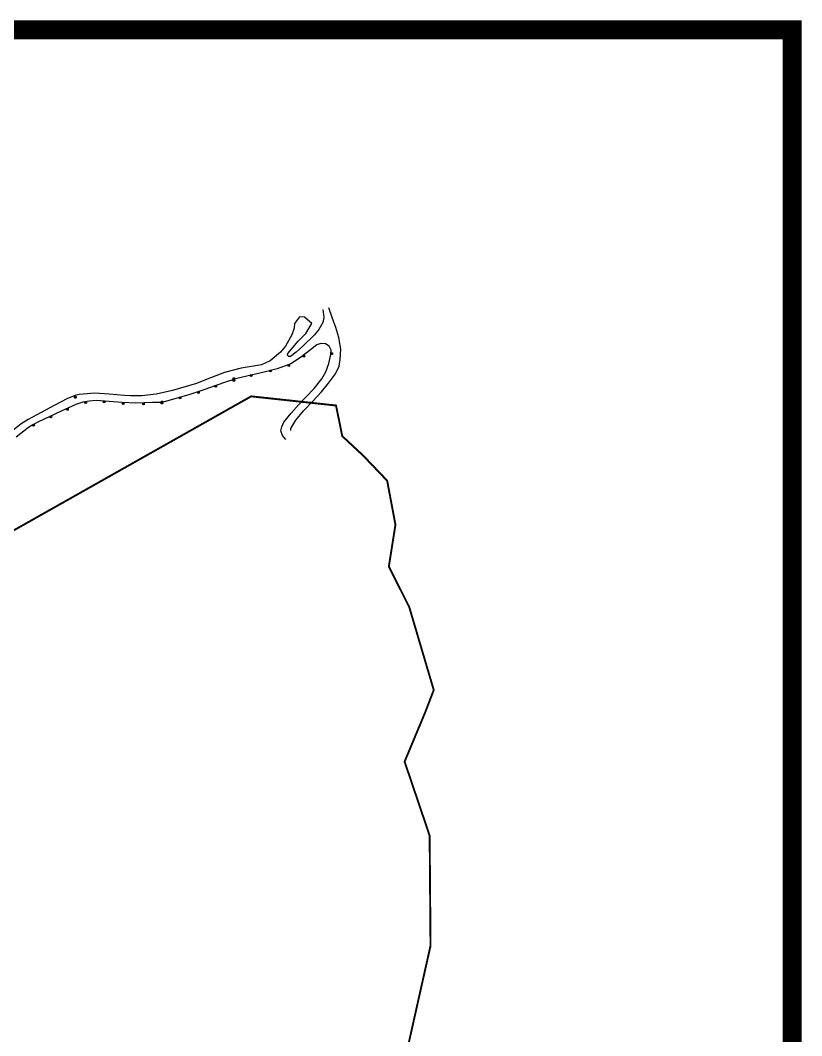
# Model space of a CAD drawing. Extents: x 120542 to 122291, y 586607 to 587713.
# Drawn here: x 121879 to 122291, y 587179 to 587713 of the extents above; entities that cross this region are included whole.
import ezdxf

# ---------------------------------------------------------------- set-up
doc = ezdxf.new("R2010")
doc.units = 0
doc.header["$MEASUREMENT"] = 0
doc.linetypes.add('PHANTOM2', pattern=[1.25, 0.625, -0.125, 0.125, -0.125, 0.125, -0.125])
for name, color, linetype in [('_조사구역', 6, 'Continuous'), ('도로_아스콘', 1, 'Continuous'), ('조명', 253, 'Continuous'), ('집수맨홀', 144, 'Continuous')]:
    doc.layers.add(name, color=color, linetype=linetype)

# ---------------------------------------------------------------- blocks, each defined once
blk = doc.blocks.new('집수맨홀')
at = {"layer": '집수맨홀'}
blk.add_lwpolyline([(-0.37, 0.37), (0.38, 0.37), (0.38, -0.38), (-0.37, -0.38)], close=True, dxfattribs=at)
at = {"layer": '집수맨홀', "color": 251}
for points in [[(-0.37, 0.3), (0.38, 0.3)], [(-0.37, 0.22), (0.38, 0.22)], [(-0.37, 0.15), (0.38, 0.15)], [(-0.37, 0.07), (0.38, 0.07)], [(-0.37, 0), (0.38, 0)], [(-0.37, -0.08), (0.38, -0.08)], [(-0.37, -0.15), (0.38, -0.15)], [(-0.37, -0.23), (0.38, -0.23)], [(-0.37, -0.3), (0.38, -0.3)]]:
    blk.add_lwpolyline(points, dxfattribs=at)
blk = doc.blocks.new('조명')
at = {"layer": '조명', "color": 0}
for p, q in [((-0.45, 0.21), (-0.45, 0.21)), ((-0.45, 0.06), (-0.45, 0.06)), ((-0.41, 0.13), (-0.41, 0.13)), ((-0.37, 0.21), (-0.37, 0.21)), ((-0.37, 0.06), (-0.37, 0.06)), ((-0.33, 0.29), (-0.33, 0.29)), ((-0.33, 0.13), (-0.33, 0.13)), ((-0.29, 0.37), (-0.29, 0.37)), ((-0.29, 0.21), (-0.29, 0.21)), ((-0.29, 0.06), (-0.29, 0.06)), ((-0.25, 0.29), (-0.25, 0.29)), ((-0.25, 0.13), (-0.25, 0.13)), ((-0.21, 0.37), (-0.21, 0.37)), ((-0.21, 0.21), (-0.21, 0.21)), ((-0.21, 0.06), (-0.21, 0.06)), ((-0.17, 0.45), (-0.17, 0.45)), ((-0.17, 0.29), (-0.17, 0.29)), ((-0.17, 0.13), (-0.17, 0.13)), ((-0.13, 0.37), (-0.13, 0.37)), ((-0.13, 0.21), (-0.13, 0.21)), ((-0.13, 0.06), (-0.13, 0.06)), ((-0.09, 0.45), (-0.09, 0.45)), ((-0.09, 0.29), (-0.09, 0.29)), ((-0.09, 0.13), (-0.09, 0.13)), ((-0.05, 0.37), (-0.05, 0.37)), ((-0.05, 0.21), (-0.05, 0.21)), ((-0.05, 0.06), (-0.05, 0.06)), ((-0.01, 0.45), (-0.01, 0.45)), ((-0.01, 0.29), (-0.01, 0.29)), ((-0.01, 0.13), (-0.01, 0.13)), ((0.03, 0.37), (0.03, 0.37)), ((0.03, 0.21), (0.03, 0.21)), ((0.03, 0.06), (0.03, 0.06)), ((0.07, 0.45), (0.07, 0.45)), ((0.07, 0.29), (0.07, 0.29)), ((0.07, 0.13), (0.07, 0.13)), ((0.11, 0.37), (0.11, 0.37)), ((0.11, 0.21), (0.11, 0.21)), ((0.11, 0.06), (0.11, 0.06)), ((0.14, 0.45), (0.14, 0.45)), ((0.14, 0.29), (0.14, 0.29)), ((0.14, 0.13), (0.14, 0.13)), ((0.18, 0.37), (0.18, 0.37)), ((0.18, 0.21), (0.18, 0.21)), ((0.18, 0.06), (0.18, 0.06)), ((0.22, 0.29), (0.22, 0.29)), ((0.22, 0.13), (0.22, 0.13)), ((0.26, 0.37), (0.26, 0.37)), ((0.26, 0.21), (0.26, 0.21)), ((0.26, 0.06), (0.26, 0.06)), ((0.3, 0.29), (0.3, 0.29)), ((0.3, 0.13), (0.3, 0.13)), ((0.34, 0.21), (0.34, 0.21)), ((0.34, 0.06), (0.34, 0.06)), ((0.38, 0.29), (0.38, 0.29)), ((0.38, 0.13), (0.38, 0.13)), ((0.42, 0.21), (0.42, 0.21)), ((0.42, 0.06), (0.42, 0.06)), ((0.46, 0.13), (0.46, 0.13)), ((-0.49, -0.02), (-0.49, -0.02)), ((-0.45, -0.1), (-0.45, -0.1)), ((-0.41, -0.02), (-0.41, -0.02)), ((-0.41, -0.18), (-0.41, -0.18)), ((-0.37, -0.1), (-0.37, -0.1)), ((-0.37, -0.26), (-0.37, -0.26)), ((-0.33, -0.02), (-0.33, -0.02)), ((-0.33, -0.18), (-0.33, -0.18)), ((-0.33, -0.34), (-0.33, -0.34)), ((-0.29, -0.1), (-0.29, -0.1)), ((-0.29, -0.26), (-0.29, -0.26)), ((-0.25, -0.02), (-0.25, -0.02)), ((-0.25, -0.18), (-0.25, -0.18)), ((-0.25, -0.34), (-0.25, -0.34)), ((-0.21, -0.1), (-0.21, -0.1)), ((-0.21, -0.26), (-0.21, -0.26)), ((-0.21, -0.42), (-0.21, -0.42)), ((-0.17, -0.02), (-0.17, -0.02)), ((-0.17, -0.18), (-0.17, -0.18)), ((-0.17, -0.34), (-0.17, -0.34)), ((-0.13, -0.1), (-0.13, -0.1)), ((-0.13, -0.26), (-0.13, -0.26)), ((-0.13, -0.42), (-0.13, -0.42)), ((-0.09, -0.02), (-0.09, -0.02)), ((-0.09, -0.18), (-0.09, -0.18)), ((-0.09, -0.34), (-0.09, -0.34)), ((-0.05, -0.1), (-0.05, -0.1)), ((-0.05, -0.26), (-0.05, -0.26)), ((-0.05, -0.42), (-0.05, -0.42)), ((-0.01, -0.02), (-0.01, -0.02)), ((-0.01, -0.18), (-0.01, -0.18)), ((-0.01, -0.34), (-0.01, -0.34)), ((0.03, -0.1), (0.03, -0.1)), ((0.03, -0.26), (0.03, -0.26)), ((0.03, -0.42), (0.03, -0.42)), ((0.07, -0.02), (0.07, -0.02)), ((0.07, -0.18), (0.07, -0.18)), ((0.07, -0.34), (0.07, -0.34)), ((0.11, -0.1), (0.11, -0.1)), ((0.11, -0.26), (0.11, -0.26)), ((0.11, -0.42), (0.11, -0.42)), ((0.14, -0.02), (0.14, -0.02)), ((0.14, -0.18), (0.14, -0.18)), ((0.14, -0.34), (0.14, -0.34)), ((0.18, -0.1), (0.18, -0.1)), ((0.18, -0.26), (0.18, -0.26)), ((0.18, -0.42), (0.18, -0.42)), ((0.22, -0.02), (0.22, -0.02)), ((0.22, -0.18), (0.22, -0.18)), ((0.22, -0.34), (0.22, -0.34)), ((0.26, -0.1), (0.26, -0.1)), ((0.26, -0.26), (0.26, -0.26)), ((0.26, -0.42), (0.26, -0.42)), ((0.3, -0.02), (0.3, -0.02)), ((0.3, -0.18), (0.3, -0.18)), ((0.3, -0.34), (0.3, -0.34)), ((0.34, -0.1), (0.34, -0.1)), ((0.34, -0.26), (0.34, -0.26)), ((0.38, -0.02), (0.38, -0.02)), ((0.38, -0.18), (0.38, -0.18)), ((0.42, -0.1), (0.42, -0.1)), ((0.42, -0.26), (0.42, -0.26)), ((0.46, -0.02), (0.46, -0.02)), ((0.46, -0.18), (0.46, -0.18))]:
    blk.add_line(p, q, dxfattribs=at)
at = {"layer": '조명'}
blk.add_circle((0, 0), 0.5, dxfattribs=at)

msp = doc.modelspace()

# ---------------------------------------------------------------- linework, layer by layer
at = {"color": 0, "const_width": 10}
msp.add_lwpolyline([(120547.18, 587708.18), (122285.63, 587708.18), (122285.63, 586611.66), (120547.18, 586611.66)], close=True, dxfattribs=at)
msp.add_lwpolyline([(120547.18, 587708.18), (122285.63, 587708.18), (122285.63, 586611.66), (120547.18, 586611.66)], close=True, dxfattribs=at)
at = {"layer": '_조사구역', "color": 1, "linetype": 'PHANTOM2', "ltscale": 10, "const_width": 1, "flags": 128}
msp.add_lwpolyline([(120942.73, 587386.16), (120969.77, 587373.17), (120970.39, 587355.26), (120996.29, 587307.6), (121014.99, 587313.66), (121016.02, 587277.86), (121047.83, 587241.4), (121037.77, 587223.26), (121063.21, 587189.12), (121067.26, 587176.25), (121077.98, 587158.53), (121078.75, 587148.73), (121085.96, 587140.35), (121088.79, 587120.65), (121118.55, 587113.52), (121147.24, 587044.94), (120862.79, 587014.52), (120854.87, 586964.35), (120887.03, 586933.69), (120856.91, 586913.09), (120845.14, 586891.51), (120835.39, 586877.63), (120823.7, 586865.29), (120771.16, 586826.09), (120831.32, 586803.5), (120866.24, 586814.66), (120890.52, 586752.11), (120934.32, 586765.96), (120985.17, 586829.53), (121013.59, 586807.2), (121028.45, 586804.98), (121064.67, 586804.08), (121086.32, 586710.01), (121112.13, 586724.4), (121131.77, 586719.51), (121179.99, 586733.06), (121203.55, 586842.49), (121212.05, 586846.4), (121187.19, 586899.13), (121247.41, 586973.95), (121253.28, 586973.7), (121268.7, 586987.04), (121277.57, 587010.52), (121307.56, 587010.67), (121320.26, 587005.27), (121334.53, 587007.69), (121358.36, 587005.3), (121377.01, 587042.97), (121399.54, 587073.97), (121413.69, 587082.99), (121464.57, 587085.36), (121492.22, 587065.33), (121549.85, 587023.61), (121571.25, 587072.4), (121627.06, 587079.46), (121687.79, 587127.69), (121765.91, 587161.14), (121787.7, 587076.86), (121871.05, 586990.75), (121916.73, 586900.5), (122030.17, 586949.19), (122128.5, 586978.21), (122124.52, 587047.59), (122116.24, 587072.33), (122123.19, 587086.44), (122112.92, 587128.07), (122080.89, 587161.55), (122095.32, 587225.96), (122094.86, 587283.94), (122081.68, 587322.9), (122092.65, 587349.17), (122097.02, 587360.59), (122084.13, 587404.24), (122073.39, 587425.61), (122076.86, 587447.62), (122074.44, 587460.5), (122072.5, 587470.82), (122059.86, 587484.02), (122048.86, 587494.28), (122045.6, 587510.39), (122000.94, 587515.2), (121855.6, 587433.14), (121827.86, 587452.06), (121811.36, 587382.45), (121746.85, 587366.99), (121710.16, 587366.44), (121625.79, 587365.18), (121668.35, 587429.01), (121684.54, 587454.25), (121695.8, 587469.72), (121717.52, 587499.53), (121656.51, 587568.96), (121635.67, 587565.59), (121586.87, 587554.29), (121547.43, 587532.99), (121536.15, 587517.51), (121511.71, 587514.18), (121307.18, 587493.88), (121267.91, 587463.58), (121243.76, 587490.95), (121232.41, 587498.91), (121205.85, 587500.55), (121174.8, 587522.94), (121143.22, 587537.24), (121123.8, 587545.84), (121113.64, 587566.46), (121103.26, 587558.24), (121056.07, 587553.66), (121033.41, 587552.73), (121024.03, 587549.68), (121003.93, 587541.06), (120973.53, 587523.84), (120933.05, 587538.5), (120929.86, 587539.23), (120929.58, 587539.29), (120922.09, 587540.99), (120800.6, 587545.64), (120748.17, 587511.92), (120773.67, 587466.36), (120785.63, 587461.4), (120792.72, 587449.91), (120813.97, 587451.16), (120822.53, 587441.61), (120841.91, 587438.02), (120843.52, 587397.73), (120864.66, 587397.07), (120869.81, 587387.35), (120896.01, 587373.79)], close=True, dxfattribs=at)
at = {"layer": '도로_아스콘'}
for p, q in [((122038.59, 587560.91, 709.88), (122039.24, 587556.77, 709.38)), ((122043.48, 587556.7, 709.29), (122041.76, 587561.84, 709.92)), ((122023.67, 587553.64, 709.84), (122023.52, 587551.07, 709.69)), ((122026.46, 587557.1, 709.92), (122023.67, 587553.64, 709.84)), ((122029.04, 587556.89, 709.61), (122026.46, 587557.1, 709.92)), ((122032.79, 587553.54, 709.48), (122029.04, 587556.89, 709.61)), ((122029.62, 587548.36, 709.46), (122032.79, 587553.54, 709.48)), ((122038.63, 587554.03, 709.07), (122036.51, 587550.45, 708.77)), ((122039.24, 587556.77, 709.38), (122038.63, 587554.03, 709.07)), ((122045.47, 587551.4, 708.66), (122043.48, 587556.7, 709.29)), ((122022.28, 587547.58, 709.64), (122018.95, 587541.67, 709.95)), ((122023.52, 587551.07, 709.69), (122022.28, 587547.58, 709.64)), ((122025.66, 587544.3, 709.63), (122029.62, 587548.36, 709.46)), ((122034.26, 587547.56, 708.75), (122028.19, 587541.55, 709.52)), ((122036.51, 587550.45, 708.77), (122034.26, 587547.56, 708.75)), ((122047.06, 587546.2, 707.89), (122045.47, 587551.4, 708.66)), ((122018.95, 587541.67, 709.95), (122016.34, 587538.42, 710.13)), ((122020.27, 587537.81, 710.02), (122025.66, 587544.3, 709.63)), ((122028.19, 587541.55, 709.52), (122024.69, 587538.44, 709.81)), ((122035.43, 587542.28, 708.98), (122032.23, 587539.66, 709.37)), ((122037.67, 587543.11, 708.57), (122035.43, 587542.28, 708.98)), ((122040.13, 587542.83, 707.89), (122037.67, 587543.11, 708.57)), ((122042.02, 587541.7, 707.31), (122040.13, 587542.83, 707.89)), ((122043.11, 587539.59, 706.7), (122042.02, 587541.7, 707.31)), ((122048.14, 587540.01, 706.67), (122047.06, 587546.2, 707.89)), ((122016.34, 587538.42, 710.13), (122011, 587533.9, 710.21)), ((122020.09, 587536.96, 710.05), (122020.27, 587537.81, 710.02)), ((122020.82, 587536.11, 710.02), (122020.09, 587536.96, 710.05)), ((122021.6, 587536.18, 709.98), (122020.82, 587536.11, 710.02)), ((122024.69, 587538.44, 709.81), (122021.6, 587536.18, 709.98)), ((122032.23, 587539.66, 709.37), (122026.97, 587535.62, 709.79)), ((122041.86, 587532.57, 705.62), (122042.93, 587537.28, 706.41)), ((122042.93, 587537.28, 706.41), (122043.11, 587539.59, 706.7)), ((122047.83, 587534.59, 706.05), (122048.14, 587540.01, 706.67)), ((122006.33, 587531.86, 710.11), (121995.72, 587529.98, 709.86)), ((122011, 587533.9, 710.21), (122006.33, 587531.86, 710.11)), ((122021.86, 587532.4, 709.96), (122014.67, 587529.65, 710.11)), ((122026.97, 587535.62, 709.79), (122021.86, 587532.4, 709.96)), ((122040.28, 587528.08, 704.86), (122041.86, 587532.57, 705.62)), ((122045.36, 587527.1, 705.05), (122047.17, 587531.14, 705.71)), ((122047.17, 587531.14, 705.71), (122047.83, 587534.59, 706.05)), ((121986.91, 587527.78, 709.77), (121977.87, 587524.26, 709.99)), ((121995.72, 587529.98, 709.86), (121986.91, 587527.78, 709.77)), ((122003.3, 587526.94, 710.02), (121993.37, 587524.58, 709.62)), ((122008.51, 587528.13, 710.12), (122003.3, 587526.94, 710.02)), ((122014.67, 587529.65, 710.11), (122008.51, 587528.13, 710.12)), ((122038.2, 587524.43, 704.15), (122040.28, 587528.08, 704.86)), ((122041.55, 587522.11, 704.08), (122045.36, 587527.1, 705.05)), ((121972.18, 587522.05, 710.15), (121959.6, 587518.29, 710.75)), ((121977.87, 587524.26, 709.99), (121972.18, 587522.05, 710.15)), ((121986.37, 587522.29, 709.74), (121976.52, 587518.77, 710.08)), ((121993.37, 587524.58, 709.62), (121986.37, 587522.29, 709.74)), ((122034.08, 587519.33, 702.97), (122038.2, 587524.43, 704.15)), ((122037.98, 587517.53, 703.11), (122041.55, 587522.11, 704.08)), ((121908.39, 587515.7, 716.56), (121904.36, 587514.14, 716.9)), ((121910.35, 587516.2, 716.43), (121908.39, 587515.7, 716.56)), ((121912.62, 587516.43, 716.18), (121910.35, 587516.2, 716.43)), ((121918.67, 587516.83, 715.29), (121912.62, 587516.43, 716.18)), ((121926.24, 587516.38, 714.3), (121918.67, 587516.83, 715.29)), ((121934.29, 587515.59, 713.34), (121926.24, 587516.38, 714.3)), ((121937.52, 587515.43, 712.93), (121934.29, 587515.59, 713.34)), ((121943.49, 587515.42, 712.24), (121937.52, 587515.43, 712.93)), ((121950.96, 587516.31, 711.43), (121943.49, 587515.42, 712.24)), ((121959.6, 587518.29, 710.75), (121950.96, 587516.31, 711.43)), ((121968.15, 587516.03, 710.43), (121953.92, 587511.97, 711.09)), ((121976.52, 587518.77, 710.08), (121968.15, 587516.03, 710.43)), ((122025.97, 587510.96, 700.96), (122029.79, 587514.73, 701.87)), ((122029.79, 587514.73, 701.87), (122034.08, 587519.33, 702.97)), ((122033.16, 587512.58, 701.86), (122037.98, 587517.53, 703.11)), ((121897.21, 587510.35, 718.03), (121890.48, 587506.62, 719.19)), ((121904.36, 587514.14, 716.9), (121897.21, 587510.35, 718.03)), ((121908.63, 587510.85, 716.66), (121901.04, 587507.35, 717.59)), ((121912.39, 587512.18, 716.29), (121908.63, 587510.85, 716.66)), ((121915.74, 587512.72, 715.72), (121912.39, 587512.18, 716.29)), ((121919.46, 587512.98, 715.14), (121915.74, 587512.72, 715.72)), ((121933.12, 587511.91, 713.31), (121919.46, 587512.98, 715.14)), ((121940.3, 587511.53, 712.47), (121933.12, 587511.91, 713.31)), ((121948.94, 587512.02, 711.55), (121940.3, 587511.53, 712.47)), ((121953.92, 587511.97, 711.09), (121948.94, 587512.02, 711.55)), ((122021.91, 587506.42, 699.84), (122025.97, 587510.96, 700.96)), ((122028.49, 587507.52, 700.64), (122033.16, 587512.58, 701.86)), ((121890.48, 587506.62, 719.19), (121883.54, 587503.1, 720.4)), ((121901.04, 587507.35, 717.59), (121888.7, 587501.6, 719.74)), ((122018.12, 587501.59, 698.92), (122021.91, 587506.42, 699.84)), ((122024.49, 587502.59, 699.35), (122028.49, 587507.52, 700.64)), ((121879.84, 587500.69, 720.97), (121875.47, 587497.26, 721.45)), ((121883.73, 587498.85, 720.61), (121877.27, 587493.77, 721.42)), ((121883.54, 587503.1, 720.4), (121879.84, 587500.69, 720.97)), ((121886.08, 587500.29, 720.18), (121883.73, 587498.85, 720.61)), ((121888.7, 587501.6, 719.74), (121886.08, 587500.29, 720.18)), ((122016.58, 587497.07, 698.37), (122017.01, 587499.16, 698.59)), ((122017.01, 587499.16, 698.59), (122018.12, 587501.59, 698.92)), ((122021.89, 587498.27, 698.25), (122024.49, 587502.59, 699.35)), ((122017.43, 587494.65, 698.02), (122016.58, 587497.07, 698.37)), ((122019.14, 587492.55, 697.58), (122017.43, 587494.65, 698.02)), ((122021.86, 587497.19, 697.99), (122021.89, 587498.27, 698.25))]:
    msp.add_line(p, q, dxfattribs=at)

# ---------------------------------------------------------------- block references
at = {"layer": '조명'}
for p in [(122028.71, 587536.42), (122020.69, 587531.49), (122001.01, 587526.15), (122011.17, 587528.57), (121982.26, 587520.52), (121991.8, 587523.61), (121963.51, 587514.47), (121973.16, 587517.27), (121913.85, 587511.98), (121923.67, 587512.26), (121933.6, 587511.42), (121944.22, 587511.22), (121953.89, 587511.69), (121895.48, 587504.34), (121904.22, 587508.37), (121886.38, 587499.98)]:
    msp.add_blockref('조명', p, dxfattribs=at)
at = {"layer": '집수맨홀'}
for p in [(122043.32, 587537.76), (121991.83, 587524.59), (121908.4, 587514.75), (121954.1, 587512.33)]:
    msp.add_blockref('집수맨홀', p, dxfattribs=at)

doc.saveas('drawing.dxf')
